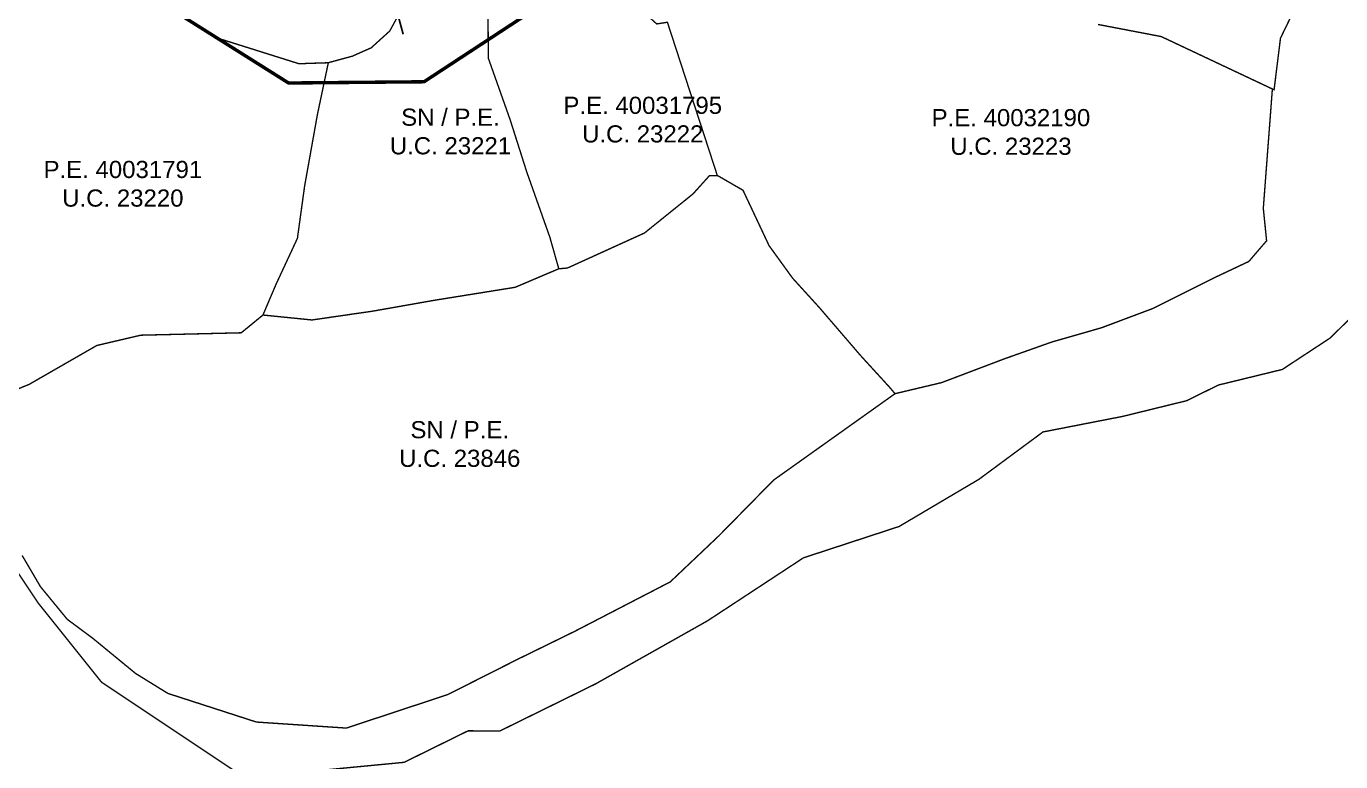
# Model space of a CAD drawing. Header units: metres. Extents: x 561401 to 594056, y 8460144 to 8508504.
# Drawn here: x 587287.1 to 587478.5, y 8499330.2 to 8499437.4 of the extents above; entities that cross this region are included whole.
import ezdxf

# ---------------------------------------------------------------- set-up
doc = ezdxf.new("R2010")
doc.units = ezdxf.units.M
for name, color, linetype in [('1.1. DERECHO DE VIA', 230, 'Continuous'), ('1.1. ESTACAS MENORES', 7, 'Continuous'), ('1.2. AFECTADOS BASE GRAFICA GORE', 76, 'Continuous'), ('1.2. AFECTADOS BASE GRAFICA SUNARP', 150, 'Continuous'), ('1.2. BASE GRAFICA GORE', 76, 'Continuous'), ('1.2. BASE GRAFICA SUNARP', 150, 'Continuous'), ('1.3 ETIQUETA P.E. Y U.C.', 1, 'Continuous')]:
    doc.layers.add(name, color=color, linetype=linetype)
doc.styles.add('Arial', font='arial.ttf', dxfattribs={"height": 1})

msp = doc.modelspace()

# ---------------------------------------------------------------- linework, layer by layer
at = {"layer": '1.1. DERECHO DE VIA', "color": 230, "linetype": 'Continuous', "lineweight": 40, "ltscale": 0.2, "const_width": 0.5}
msp.add_lwpolyline([(587361.49, 8499440.11), (587344.99, 8499429.29), (587325.26, 8499429.11), (587308.57, 8499439.62)], dxfattribs=at)
at = {"layer": '1.1. ESTACAS MENORES', "color": 0, "flags": 128}
msp.add_lwpolyline([(587341.96, 8499436.22), (587340.66, 8499441.05)], dxfattribs=at)
at = {"layer": '1.2. AFECTADOS BASE GRAFICA GORE', "color": 64, "linetype": 'Continuous', "lineweight": -3, "const_width": 0.2}
msp.add_lwpolyline([(587342.13, 8499440.6), (587339.99, 8499436.68), (587337.3, 8499434.24), (587334.55, 8499433.02), (587331.05, 8499432.07), (587329.47, 8499424.56), (587327.6, 8499414.11), (587326.55, 8499406.48), (587323.44, 8499399.79), (587321.53, 8499395.3), (587321.53, 8499395.3), (587328.67, 8499394.58), (587337.49, 8499395.86), (587346.57, 8499397.46), (587358.26, 8499399.34), (587364.61, 8499402.04), (587363.32, 8499406.61), (587359.96, 8499416.11), (587357.55, 8499423.69), (587354.35, 8499432.73), (587354.31, 8499438.94)], dxfattribs=at)
at = {"layer": '1.2. AFECTADOS BASE GRAFICA SUNARP', "color": 64, "linetype": 'Continuous', "lineweight": -3, "const_width": 0.2}
msp.add_lwpolyline([(587354.31, 8499438.94), (587354.35, 8499432.73), (587357.55, 8499423.69), (587359.96, 8499416.11), (587363.32, 8499406.61), (587364.61, 8499402.04), (587365.88, 8499402.15), (587377.09, 8499407.25), (587384.15, 8499412.94), (587386.54, 8499415.59), (587387.71, 8499415.59), (587380.43, 8499437.96), (587378.87, 8499437.72), (587374.59, 8499441.58), (587371.25, 8499444.81), (587367.05, 8499448.47), (587361.53, 8499445.04), (587359.49, 8499443.73), (587356.46, 8499442.12), (587354.31, 8499438.94)], close=True, dxfattribs=at)
for points in [[(587276.7, 8499380.77), (587287.49, 8499385.2), (587297.33, 8499390.86), (587303.73, 8499392.36), (587318.37, 8499392.71), (587319.89, 8499393.95), (587321.53, 8499395.3), (587323.44, 8499399.79), (587326.55, 8499406.48), (587327.6, 8499414.11), (587329.47, 8499424.56), (587331.05, 8499432.06), (587330.32, 8499432.04), (587326.77, 8499431.92), (587315.08, 8499435.6), (587306.15, 8499441.34)], [(587483.94, 8499398.86), (587476.96, 8499391.96), (587469.98, 8499387.37), (587460.68, 8499385.1), (587456.03, 8499382.81), (587446.74, 8499380.53), (587435.12, 8499378.26), (587425.81, 8499371.37), (587414.18, 8499364.49), (587400.24, 8499359.92), (587386.27, 8499350.74), (587369.99, 8499341.56), (587356.04, 8499334.69), (587351.4, 8499334.71), (587342.09, 8499330.12), (587318.87, 8499327.89), (587298.02, 8499341.8), (587288.77, 8499353.37), (587284.15, 8499360.3), (587265.53, 8499344.22), (587246.91, 8499330.44), (587226, 8499325.89)]]:
    msp.add_lwpolyline(points, dxfattribs=at)
at = {"layer": '1.2. BASE GRAFICA GORE', "color": 64, "linetype": 'Continuous', "lineweight": -3, "const_width": 0.2}
for points in [[(587443.14, 8499437.64), (587452.34, 8499435.88), (587468.53, 8499428.24), (587468.78, 8499428.13), (587469.71, 8499435.64), (587474.43, 8499445.37)], [(587286.46, 8499360.27), (587289.12, 8499355.73), (587293.03, 8499350.96), (587296.77, 8499348.18), (587302.98, 8499343.07), (587307.69, 8499340.16), (587320.58, 8499335.99), (587333.67, 8499335.11), (587348.46, 8499340), (587358.59, 8499345.12), (587366.9, 8499349.19), (587380.84, 8499356.41), (587387.93, 8499363.13), (587395.9, 8499371.25), (587413.58, 8499383.84), (587412.68, 8499384.89), (587408.55, 8499389.41), (587402.51, 8499396.44), (587398.67, 8499400.66), (587395.24, 8499405.4), (587391.44, 8499413.48), (587387.79, 8499415.59), (587387.71, 8499415.59), (587386.54, 8499415.59), (587384.15, 8499412.94), (587377.09, 8499407.25), (587365.88, 8499402.15), (587364.61, 8499402.04), (587358.26, 8499399.34), (587346.57, 8499397.46), (587337.49, 8499395.86), (587328.67, 8499394.58), (587321.53, 8499395.3), (587318.37, 8499392.71), (587303.73, 8499392.36), (587297.33, 8499390.86), (587287.49, 8499385.2), (587276.7, 8499380.77)]]:
    msp.add_lwpolyline(points, dxfattribs=at)
at = {"layer": '1.2. BASE GRAFICA SUNARP', "color": 64, "linetype": 'Continuous', "lineweight": -3, "const_width": 0.2}
msp.add_lwpolyline([(587380.43, 8499437.96), (587387.71, 8499415.59), (587387.79, 8499415.59), (587391.44, 8499413.48), (587395.24, 8499405.4), (587398.67, 8499400.66), (587402.51, 8499396.44), (587408.55, 8499389.41), (587412.68, 8499384.89), (587413.58, 8499383.84), (587420.36, 8499385.45), (587429.51, 8499388.92), (587436.42, 8499391.37), (587443.64, 8499393.44), (587451.12, 8499396.25), (587460.43, 8499400.9), (587465.11, 8499403.11), (587467.69, 8499406.12), (587467.21, 8499410.84), (587468.53, 8499428.24), (587452.34, 8499435.88), (587443.14, 8499437.64)], dxfattribs=at)

# ---------------------------------------------------------------- texts
at = {"layer": '1.3 ETIQUETA P.E. Y U.C.', "color": 1, "char_height": 2.5, "attachment_point": 5, "style": 'Arial'}
for s, insert in [('P.E. 40031795\\PU.C. 23222', (587376.84, 8499423.76)), ('SN / P.E.\\PU.C. 23221', (587348.84, 8499422.03)), ('P.E. 40032190\\PU.C. 23223', (587430.46, 8499421.96)), ('P.E. 40031791\\PU.C. 23220', (587301.13, 8499414.41)), ('SN / P.E.\\PU.C. 23846', (587350.19, 8499376.49))]:
    msp.add_mtext(s, dxfattribs=dict(at, insert=insert))

doc.saveas('drawing.dxf')
